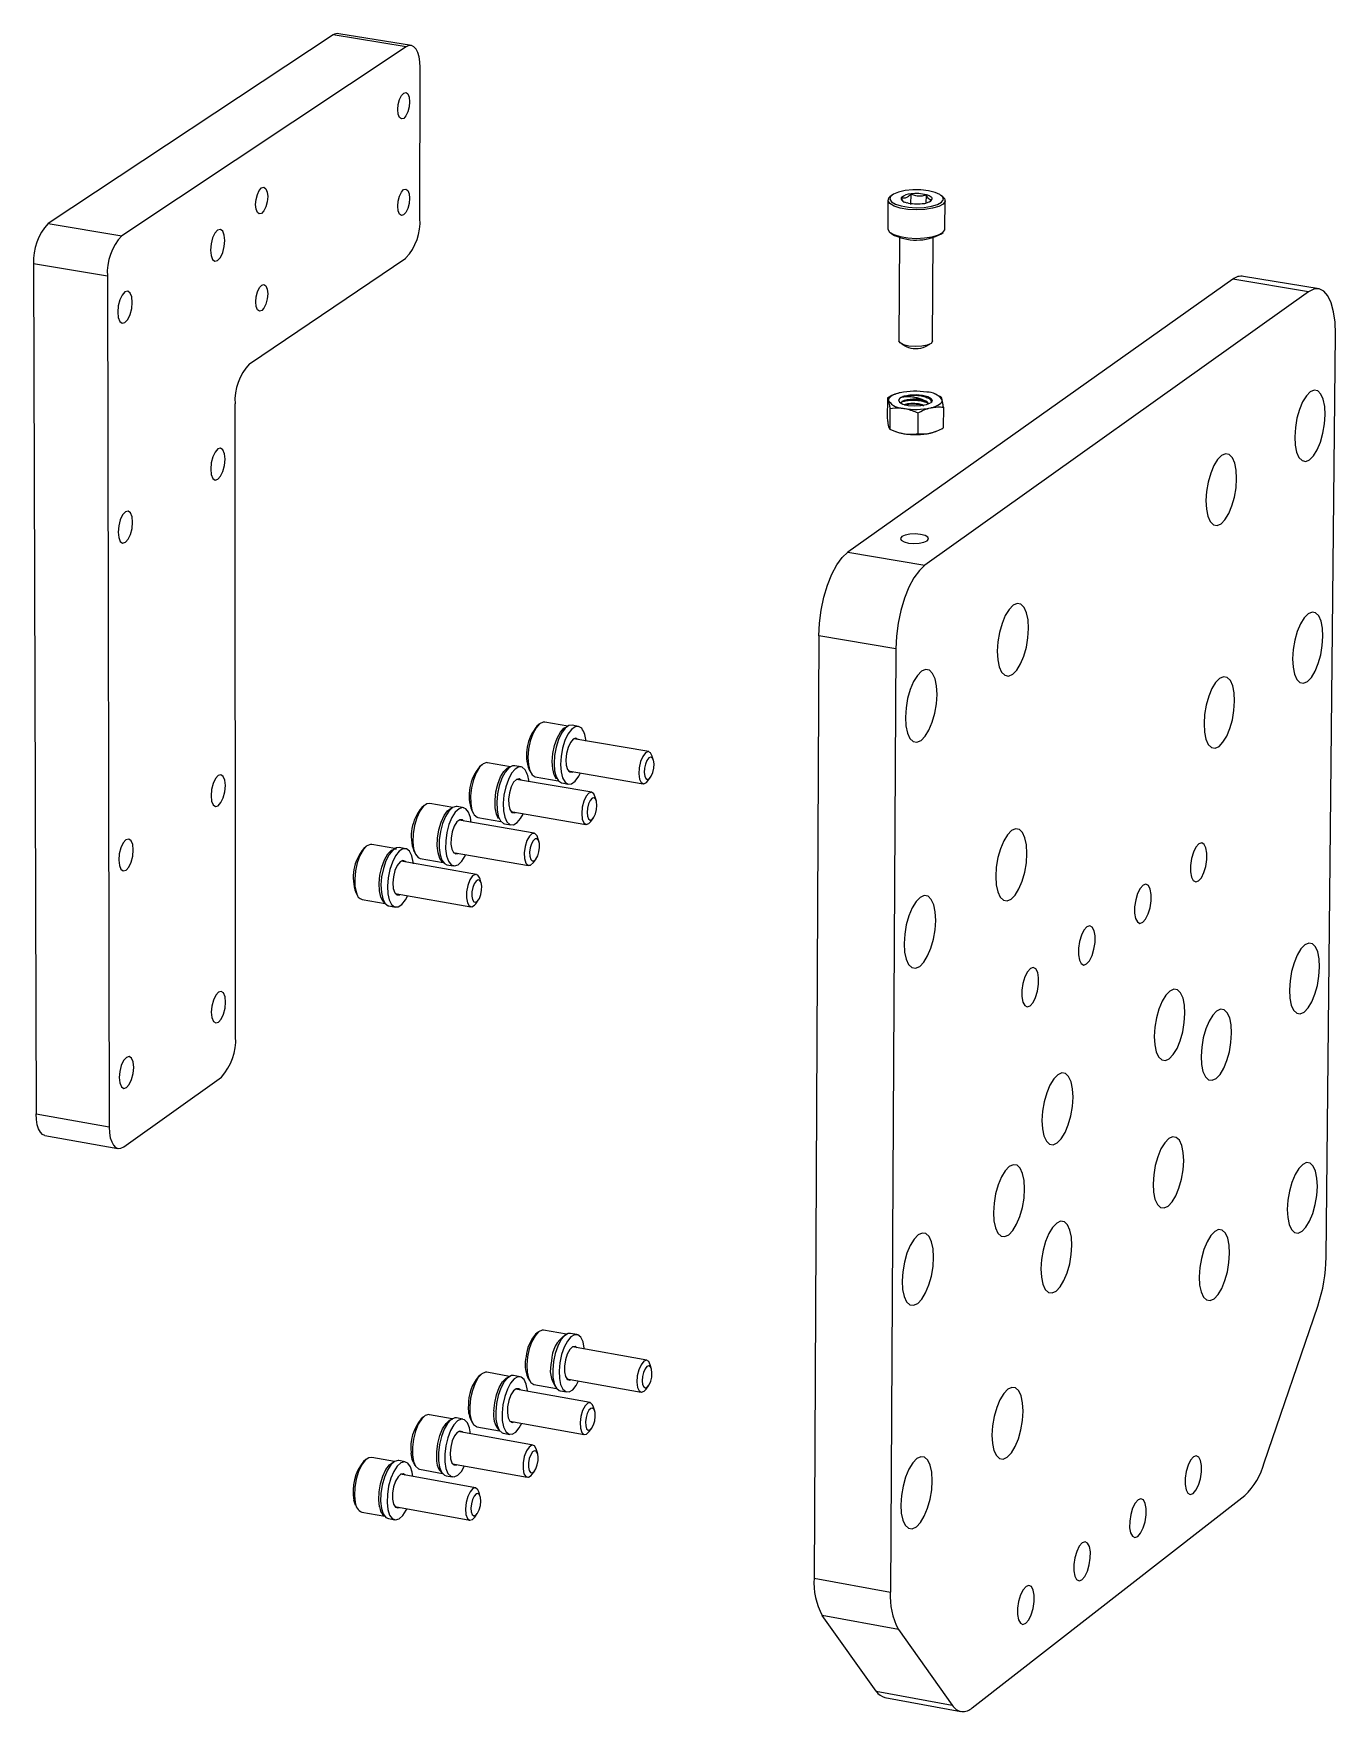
# Model space of a CAD drawing. Header units: millimetres. Extents: x 0 to 279, y 0 to 216.
# Drawn here: x 155.51 to 189.53, y 70.7 to 114.54 of the extents above; entities that cross this region are included whole.
import ezdxf

# ---------------------------------------------------------------- set-up
doc = ezdxf.new("R2010")
doc.units = ezdxf.units.MM

msp = doc.modelspace()

# ---------------------------------------------------------------- linework, layer by layer
at = {"color": 7, "linetype": 'Continuous', "lineweight": 25}
for p, q in [((163.336, 114.507), (155.888, 109.579)), ((165.24, 114.198), (163.336, 114.507)), ((165.385, 114.231), (163.481, 114.54)), ((165.24, 114.198), (157.814, 109.261)), ((165.605, 109.715), (165.609, 113.654)), ((177.836, 110.185), (177.832, 109.441)), ((177.929, 110.316), (177.887, 110.279)), ((178.437, 110.079), (178.438, 110.354)), ((178.838, 110.107), (178.839, 110.33)), ((179.268, 110.28), (179.227, 110.316)), ((179.325, 109.442), (179.33, 110.185)), ((155.888, 109.579), (157.814, 109.261)), ((177.893, 109.346), (177.934, 109.31)), ((178.138, 109.202), (178.122, 106.511)), ((179, 106.512), (179.016, 109.202)), ((179.232, 109.31), (179.274, 109.347)), ((157.435, 108.206), (155.508, 108.526)), ((155.508, 108.526), (155.572, 86.314)), ((161.147, 105.914), (165.236, 108.679)), ((157.435, 108.206), (157.482, 85.974)), ((186.847, 108.122), (176.791, 100.992)), ((188.827, 107.799), (186.847, 108.122)), ((189.108, 107.871), (187.13, 108.194)), ((188.827, 107.799), (178.803, 100.654)), ((189.288, 82.574), (189.531, 106.698)), ((178.198, 106.431), (178.31, 106.366)), ((178.817, 106.366), (178.933, 106.431)), ((160.786, 88.326), (160.772, 104.867)), ((177.82, 105.024), (177.817, 104.482)), ((179.109, 105.101), (179.069, 105.118)), ((179.284, 104.781), (179.28, 104.239)), ((177.884, 104.751), (177.881, 104.209)), ((178.616, 104.63), (178.613, 104.087)), ((177.991, 104.162), (178.031, 104.144)), ((179.081, 104.145), (179.101, 104.153)), ((176.791, 100.992), (178.803, 100.654)), ((176.026, 98.806), (175.904, 74.185)), ((178.039, 98.466), (176.026, 98.806)), ((178.039, 98.466), (177.898, 73.821)), ((168.723, 96.498), (168.66, 96.443)), ((169.467, 96.447), (168.871, 96.549)), ((169.748, 96.442), (169.579, 96.471)), ((171.584, 95.782), (169.626, 96.117)), ((171.709, 95.551), (171.677, 95.656)), ((167.224, 95.439), (167.161, 95.384)), ((167.971, 95.388), (167.373, 95.491)), ((168.252, 95.383), (168.083, 95.412)), ((168.457, 95.304), (168.498, 95.232)), ((168.537, 95.173), (168.617, 95.124)), ((169.477, 95.279), (171.435, 94.943)), ((170.093, 94.72), (168.13, 95.057)), ((168.617, 95.124), (169.214, 95.021)), ((169.31, 94.962), (169.479, 94.933)), ((171.564, 95.021), (171.631, 95.112)), ((165.716, 94.374), (165.653, 94.319)), ((166.465, 94.322), (165.866, 94.426)), ((166.747, 94.317), (166.578, 94.346)), ((170.218, 94.488), (170.187, 94.593)), ((168.592, 93.651), (166.625, 93.99)), ((166.958, 94.241), (166.998, 94.169)), ((167.118, 94.061), (167.716, 93.958)), ((167.813, 93.898), (167.982, 93.869)), ((167.98, 94.216), (169.943, 93.878)), ((170.073, 93.957), (170.139, 94.048)), ((168.718, 93.418), (168.687, 93.524)), ((164.199, 93.302), (164.135, 93.246)), ((164.95, 93.25), (164.35, 93.354)), ((165.233, 93.245), (165.063, 93.274)), ((165.449, 93.172), (165.489, 93.1)), ((165.61, 92.992), (166.21, 92.888)), ((166.474, 93.146), (168.441, 92.806)), ((168.573, 92.886), (168.639, 92.977)), ((167.082, 92.575), (165.11, 92.917)), ((166.307, 92.827), (166.476, 92.798)), ((163.93, 92.097), (163.971, 92.024)), ((164.959, 92.07), (166.931, 91.728)), ((167.208, 92.341), (167.177, 92.448)), ((164.093, 91.916), (164.694, 91.811)), ((164.791, 91.75), (164.961, 91.721)), ((167.063, 91.808), (167.129, 91.9)), ((157.861, 85.456), (160.414, 87.277)), ((155.572, 86.314), (157.482, 85.974)), ((155.802, 85.754), (157.711, 85.414)), ((187.671, 77.202), (189.068, 81.293)), ((168.69, 80.61), (168.627, 80.556)), ((169.43, 80.558), (168.836, 80.664)), ((169.708, 80.551), (169.54, 80.581)), ((171.533, 79.879), (169.587, 80.228)), ((167.2, 79.508), (167.137, 79.454)), ((167.942, 79.456), (167.348, 79.563)), ((168.221, 79.449), (168.053, 79.479)), ((168.424, 79.423), (168.464, 79.35)), ((169.437, 79.395), (171.383, 79.044)), ((171.656, 79.65), (171.625, 79.757)), ((170.05, 78.773), (168.1, 79.125)), ((168.582, 79.247), (169.175, 79.14)), ((169.271, 79.08), (169.439, 79.05)), ((171.512, 79.125), (171.578, 79.214)), ((170.174, 78.544), (170.143, 78.651)), ((165.701, 78.4), (165.638, 78.346)), ((166.446, 78.347), (165.85, 78.455)), ((166.725, 78.34), (166.557, 78.37)), ((166.933, 78.318), (166.973, 78.245)), ((167.092, 78.142), (167.687, 78.034)), ((167.95, 78.289), (169.9, 77.936)), ((170.03, 78.018), (170.096, 78.107)), ((168.559, 77.661), (166.603, 78.015)), ((167.783, 77.974), (167.951, 77.943)), ((164.193, 77.284), (164.13, 77.23)), ((164.94, 77.232), (164.343, 77.34)), ((165.22, 77.224), (165.052, 77.255)), ((165.433, 77.206), (165.473, 77.133)), ((166.453, 77.176), (168.408, 76.821)), ((168.683, 77.432), (168.652, 77.539)), ((167.057, 76.542), (165.098, 76.899)), ((165.593, 77.029), (166.189, 76.921)), ((166.286, 76.86), (166.454, 76.83)), ((168.538, 76.904), (168.604, 76.993)), ((167.182, 76.312), (167.152, 76.419)), ((180.038, 70.8), (187.16, 76.344)), ((163.924, 76.087), (163.964, 76.014)), ((164.085, 75.91), (164.682, 75.801)), ((164.946, 76.057), (166.906, 75.7)), ((167.037, 75.783), (167.103, 75.872)), ((164.779, 75.74), (164.948, 75.709)), ((175.904, 74.185), (177.898, 73.821)), ((178.111, 72.846), (176.118, 73.211)), ((177.531, 71.228), (176.118, 73.211)), ((178.111, 72.846), (179.517, 70.864)), ((177.531, 71.228), (179.517, 70.864)), ((177.758, 71.069), (179.743, 70.704))]:
    msp.add_line(p, q, dxfattribs=at)
at = {"color": 7, "linetype": 'Continuous', "lineweight": 25, "flags": 128}
for points in [[(165.609, 113.654), (165.602, 113.803), (165.581, 113.938), (165.547, 114.051), (165.501, 114.14), (165.445, 114.201), (165.382, 114.232), (165.312, 114.231), (165.24, 114.198)], [(165.18, 112.327), (165.12, 112.312), (165.07, 112.351), (165.037, 112.436), (165.025, 112.555), (165.037, 112.689), (165.071, 112.82), (165.121, 112.925), (165.18, 112.99), (165.24, 113.004), (165.29, 112.966), (165.323, 112.881), (165.335, 112.762), (165.323, 112.627), (165.289, 112.497), (165.239, 112.392), (165.18, 112.327)], [(161.467, 109.844), (161.406, 109.829), (161.355, 109.867), (161.321, 109.953), (161.309, 110.073), (161.321, 110.208), (161.355, 110.339), (161.406, 110.446), (161.466, 110.512), (161.527, 110.526), (161.578, 110.488), (161.612, 110.403), (161.624, 110.283), (161.612, 110.147), (161.578, 110.016), (161.527, 109.91), (161.467, 109.844)], [(165.178, 109.804), (165.118, 109.789), (165.068, 109.827), (165.035, 109.912), (165.023, 110.031), (165.035, 110.165), (165.069, 110.295), (165.119, 110.401), (165.178, 110.466), (165.238, 110.481), (165.288, 110.443), (165.321, 110.358), (165.333, 110.239), (165.321, 110.105), (165.287, 109.975), (165.237, 109.869), (165.178, 109.804)], [(177.884, 110.101), (177.837, 110.173), (177.856, 110.247), (177.887, 110.279)], [(177.927, 110.148), (178.029, 110.087), (178.181, 110.038), (178.369, 110.007), (178.576, 109.994), (178.783, 110.003), (178.973, 110.032), (179.128, 110.077), (179.234, 110.137), (179.283, 110.204), (179.269, 110.273), (179.194, 110.338), (179.065, 110.394), (178.894, 110.434), (178.694, 110.456), (178.485, 110.458), (178.285, 110.44), (178.111, 110.402), (177.978, 110.349), (177.9, 110.285), (177.882, 110.216), (177.927, 110.148)], [(179.268, 110.28), (179.313, 110.234), (179.327, 110.16), (179.276, 110.089), (179.162, 110.026), (178.998, 109.977), (178.796, 109.946), (178.575, 109.937), (178.355, 109.95), (178.155, 109.984), (177.994, 110.036), (177.884, 110.101), (177.884, 110.101)], [(178.182, 110.251), (178.177, 110.233), (178.179, 110.216), (178.188, 110.198), (178.203, 110.182), (178.226, 110.165), (178.254, 110.15), (178.288, 110.137), (178.327, 110.124)], [(178.984, 110.204), (178.989, 110.221), (178.987, 110.239), (178.978, 110.256), (178.962, 110.273), (178.94, 110.289), (178.912, 110.304), (178.878, 110.318), (178.839, 110.33)], [(160.316, 109.41), (160.244, 109.331), (160.183, 109.204), (160.143, 109.048), (160.128, 108.886), (160.143, 108.743), (160.184, 108.641), (160.245, 108.596), (160.317, 108.614), (160.389, 108.692), (160.45, 108.819), (160.491, 108.976), (160.505, 109.137), (160.491, 109.28), (160.45, 109.382), (160.389, 109.427), (160.316, 109.41)], [(177.832, 109.441), (177.833, 109.429), (177.88, 109.357)], [(177.88, 109.357), (177.989, 109.292), (178.151, 109.24), (178.351, 109.206), (178.571, 109.193), (178.791, 109.202), (178.993, 109.233), (179.158, 109.281), (179.271, 109.345), (179.323, 109.416), (179.325, 109.442)], [(161.468, 107.305), (161.408, 107.289), (161.357, 107.327), (161.323, 107.412), (161.311, 107.532), (161.323, 107.667), (161.357, 107.798), (161.408, 107.905), (161.468, 107.971), (161.528, 107.986), (161.579, 107.948), (161.613, 107.863), (161.625, 107.743), (161.613, 107.608), (161.579, 107.477), (161.528, 107.37), (161.468, 107.305)], [(189.531, 106.698), (189.52, 107.003), (189.482, 107.276), (189.419, 107.508), (189.332, 107.689), (189.225, 107.812), (189.101, 107.873), (188.967, 107.868), (188.827, 107.799)], [(157.894, 107.791), (157.821, 107.712), (157.759, 107.584), (157.718, 107.427), (157.704, 107.264), (157.719, 107.121), (157.76, 107.019), (157.822, 106.973), (157.895, 106.992), (157.968, 107.071), (158.029, 107.199), (158.07, 107.356), (158.084, 107.519), (158.07, 107.662), (158.028, 107.764), (157.966, 107.809), (157.894, 107.791)], [(179, 106.512), (179, 106.505), (178.962, 106.449), (178.862, 106.403), (178.717, 106.373), (178.548, 106.364), (178.381, 106.378), (178.242, 106.412), (178.151, 106.461), (178.122, 106.511)], [(188.873, 105.184), (188.77, 105.08), (188.673, 104.922), (188.59, 104.722), (188.525, 104.493), (188.483, 104.25), (188.468, 104.01), (188.479, 103.79), (188.516, 103.605), (188.578, 103.466), (188.658, 103.385), (188.753, 103.365), (188.855, 103.409), (188.958, 103.513), (189.054, 103.671), (189.138, 103.871), (189.202, 104.1), (189.244, 104.342), (189.26, 104.581), (189.249, 104.801), (189.211, 104.987), (189.15, 105.125), (189.07, 105.207), (188.975, 105.227), (188.873, 105.184)], [(178.154, 105.158), (178.082, 105.14), (178.018, 105.118), (177.963, 105.093), (177.918, 105.067), (177.884, 105.038), (177.862, 105.008), (177.851, 104.978), (177.852, 104.947)], [(178.156, 105.027), (178.114, 104.972), (178.139, 104.914), (178.226, 104.864), (178.364, 104.829), (178.53, 104.814), (178.699, 104.822), (178.846, 104.85), (178.948, 104.896)], [(178.156, 105.027), (178.258, 105.073), (178.405, 105.102), (178.574, 105.109), (178.74, 105.094), (178.877, 105.059), (178.965, 105.009), (178.99, 104.952), (178.948, 104.896)], [(178.95, 104.765), (179.022, 104.783), (179.086, 104.805), (179.141, 104.83), (179.186, 104.857), (179.22, 104.885), (179.242, 104.915), (179.253, 104.946), (179.251, 104.977)], [(179.081, 104.145), (179.018, 104.123), (178.946, 104.104)], [(160.322, 103.689), (160.25, 103.61), (160.19, 103.483), (160.149, 103.326), (160.135, 103.165), (160.149, 103.023), (160.19, 102.922), (160.251, 102.878), (160.323, 102.897), (160.395, 102.976), (160.456, 103.103), (160.496, 103.259), (160.511, 103.421), (160.496, 103.563), (160.455, 103.663), (160.394, 103.708), (160.322, 103.689)], [(186.556, 103.519), (186.452, 103.414), (186.354, 103.255), (186.27, 103.054), (186.205, 102.823), (186.163, 102.579), (186.147, 102.339), (186.159, 102.118), (186.197, 101.931), (186.259, 101.793), (186.341, 101.711), (186.437, 101.692), (186.54, 101.736), (186.644, 101.841), (186.741, 102), (186.825, 102.201), (186.89, 102.431), (186.932, 102.675), (186.948, 102.915), (186.936, 103.136), (186.898, 103.322), (186.836, 103.461), (186.755, 103.543), (186.659, 103.563), (186.556, 103.519)], [(157.905, 102.046), (157.832, 101.966), (157.771, 101.838), (157.73, 101.681), (157.716, 101.519), (157.73, 101.376), (157.772, 101.275), (157.834, 101.231), (157.906, 101.25), (157.979, 101.33), (158.04, 101.458), (158.081, 101.615), (158.095, 101.777), (158.08, 101.92), (158.039, 102.021), (157.977, 102.065), (157.905, 102.046)], [(178.198, 101.4), (178.163, 101.353), (178.184, 101.305), (178.257, 101.262), (178.373, 101.232), (178.512, 101.22), (178.654, 101.226), (178.777, 101.25), (178.863, 101.289), (178.898, 101.336), (178.877, 101.385), (178.804, 101.427), (178.688, 101.457), (178.549, 101.47), (178.407, 101.464), (178.284, 101.439), (178.198, 101.4)], [(176.026, 98.806), (176.042, 99.138), (176.087, 99.478), (176.158, 99.813), (176.254, 100.13), (176.369, 100.416), (176.501, 100.661), (176.643, 100.855), (176.791, 100.992)], [(178.803, 100.654), (178.656, 100.517), (178.514, 100.322), (178.382, 100.077), (178.267, 99.79), (178.171, 99.473), (178.1, 99.138), (178.055, 98.798), (178.039, 98.466)], [(181.107, 99.604), (181.001, 99.497), (180.901, 99.336), (180.816, 99.131), (180.749, 98.898), (180.707, 98.651), (180.691, 98.407), (180.704, 98.184), (180.743, 97.997), (180.807, 97.857), (180.891, 97.775), (180.989, 97.757), (181.095, 97.803), (181.201, 97.91), (181.3, 98.071), (181.386, 98.275), (181.452, 98.508), (181.495, 98.755), (181.51, 98.998), (181.498, 99.221), (181.459, 99.408), (181.395, 99.548), (181.311, 99.63), (181.213, 99.649), (181.107, 99.604)], [(188.816, 99.384), (188.713, 99.279), (188.617, 99.121), (188.534, 98.92), (188.469, 98.691), (188.427, 98.449), (188.412, 98.21), (188.423, 97.991), (188.46, 97.807), (188.521, 97.67), (188.602, 97.59), (188.697, 97.572), (188.799, 97.617), (188.901, 97.722), (188.997, 97.88), (189.08, 98.081), (189.145, 98.31), (189.186, 98.551), (189.202, 98.79), (189.191, 99.008), (189.154, 99.193), (189.093, 99.33), (189.012, 99.41), (188.918, 99.429), (188.816, 99.384)], [(178.711, 97.882), (178.604, 97.774), (178.503, 97.612), (178.417, 97.406), (178.35, 97.171), (178.307, 96.923), (178.292, 96.679), (178.304, 96.454), (178.345, 96.266), (178.409, 96.126), (178.494, 96.044), (178.593, 96.026), (178.7, 96.073), (178.808, 96.181), (178.908, 96.343), (178.994, 96.549), (179.061, 96.783), (179.104, 97.031), (179.119, 97.275), (179.107, 97.499), (179.067, 97.687), (179.002, 97.827), (178.917, 97.909), (178.818, 97.928), (178.711, 97.882)], [(186.504, 97.694), (186.4, 97.588), (186.303, 97.429), (186.219, 97.227), (186.154, 96.996), (186.112, 96.753), (186.096, 96.513), (186.108, 96.293), (186.146, 96.108), (186.208, 95.971), (186.289, 95.891), (186.385, 95.873), (186.488, 95.919), (186.591, 96.025), (186.688, 96.184), (186.772, 96.386), (186.837, 96.616), (186.879, 96.859), (186.895, 97.098), (186.883, 97.318), (186.845, 97.503), (186.784, 97.64), (186.702, 97.721), (186.607, 97.739), (186.504, 97.694)], [(168.871, 96.549), (168.825, 96.55), (168.731, 96.505), (168.638, 96.4), (168.555, 96.245), (168.488, 96.054), (168.444, 95.844), (168.426, 95.632), (168.437, 95.439), (168.475, 95.282), (168.537, 95.173)], [(169.579, 96.471), (169.491, 96.461), (169.395, 96.391), (169.304, 96.266), (169.223, 96.097), (169.161, 95.897), (169.122, 95.683), (169.109, 95.471), (169.123, 95.278), (169.163, 95.122), (169.226, 95.014), (169.307, 94.962), (169.31, 94.962)], [(169.173, 95.064), (169.111, 95.172), (169.073, 95.33), (169.063, 95.523), (169.08, 95.735), (169.124, 95.945), (169.191, 96.137), (169.274, 96.291), (169.367, 96.396), (169.461, 96.442)], [(169.832, 96.39), (169.751, 96.441), (169.659, 96.432), (169.564, 96.362), (169.472, 96.238), (169.392, 96.068), (169.33, 95.868), (169.291, 95.654), (169.277, 95.442), (169.292, 95.25), (169.332, 95.093), (169.395, 94.985), (169.475, 94.933), (169.567, 94.943), (169.663, 95.013), (169.754, 95.138), (169.794, 95.214)], [(169.748, 96.094), (169.742, 96.101), (169.679, 96.134), (169.607, 96.106), (169.536, 96.021), (169.476, 95.892), (169.434, 95.735), (169.416, 95.571), (169.425, 95.424), (169.459, 95.311), (169.514, 95.25), (169.583, 95.248), (169.599, 95.255)], [(171.631, 95.753), (171.567, 95.784), (171.495, 95.75), (171.426, 95.658), (171.368, 95.52), (171.333, 95.358), (171.324, 95.197), (171.343, 95.062), (171.388, 94.971), (171.451, 94.941), (171.523, 94.975), (171.564, 95.021)], [(171.676, 95.618), (171.633, 95.639), (171.583, 95.616), (171.535, 95.552), (171.495, 95.457), (171.471, 95.345), (171.465, 95.234), (171.478, 95.14), (171.509, 95.078), (171.553, 95.057), (171.602, 95.08), (171.65, 95.144), (171.69, 95.239), (171.715, 95.351), (171.721, 95.462), (171.707, 95.556), (171.676, 95.618)], [(171.677, 95.656), (171.675, 95.663), (171.631, 95.753)], [(160.331, 95.155), (160.259, 95.075), (160.199, 94.947), (160.158, 94.791), (160.144, 94.63), (160.159, 94.49), (160.199, 94.39), (160.26, 94.347), (160.332, 94.368), (160.404, 94.448), (160.464, 94.575), (160.505, 94.731), (160.519, 94.892), (160.504, 95.033), (160.464, 95.132), (160.403, 95.175), (160.331, 95.155)], [(167.373, 95.491), (167.35, 95.493), (167.257, 95.464), (167.162, 95.373), (167.075, 95.229), (167.003, 95.045), (166.952, 94.836), (166.928, 94.623), (166.932, 94.423), (166.964, 94.254), (167.021, 94.132)], [(167.658, 94.022), (167.601, 94.144), (167.569, 94.313), (167.566, 94.513), (167.59, 94.727), (167.64, 94.935), (167.712, 95.119), (167.799, 95.263), (167.894, 95.354), (167.937, 95.375)], [(168.083, 95.412), (168.019, 95.41), (167.923, 95.356), (167.829, 95.244), (167.745, 95.085), (167.677, 94.891), (167.631, 94.678), (167.611, 94.463), (167.618, 94.263), (167.652, 94.095), (167.71, 93.973), (167.787, 93.906), (167.813, 93.898)], [(168.355, 95.307), (168.278, 95.375), (168.188, 95.381), (168.092, 95.326), (167.998, 95.215), (167.914, 95.056), (167.846, 94.862), (167.8, 94.648), (167.78, 94.433), (167.787, 94.234), (167.821, 94.066), (167.879, 93.944), (167.956, 93.877), (168.046, 93.871), (168.142, 93.926), (168.236, 94.037), (168.3, 94.151)], [(168.253, 95.034), (168.197, 95.072), (168.126, 95.056), (168.053, 94.982), (167.99, 94.86), (167.943, 94.706), (167.92, 94.542), (167.924, 94.389), (167.953, 94.268), (168.005, 94.195), (168.072, 94.18), (168.103, 94.193)], [(170.187, 94.593), (170.15, 94.678), (170.089, 94.72), (170.018, 94.699), (169.946, 94.616), (169.885, 94.485), (169.845, 94.326), (169.831, 94.163), (169.845, 94.02), (169.886, 93.919), (169.946, 93.877), (170.018, 93.899), (170.073, 93.957)], [(165.866, 94.426), (165.785, 94.417), (165.689, 94.348), (165.598, 94.223), (165.519, 94.051), (165.459, 93.849), (165.424, 93.635), (165.418, 93.427), (165.439, 93.244), (165.488, 93.103)], [(166.126, 92.992), (166.078, 93.134), (166.057, 93.316), (166.063, 93.524), (166.098, 93.739), (166.158, 93.941), (166.237, 94.112), (166.328, 94.238), (166.424, 94.307), (166.452, 94.315)], [(166.578, 94.346), (166.55, 94.349), (166.455, 94.318), (166.359, 94.228), (166.269, 94.086), (166.194, 93.903), (166.139, 93.695), (166.108, 93.478), (166.104, 93.269), (166.128, 93.087), (166.177, 92.945), (166.248, 92.855), (166.307, 92.827)], [(166.877, 94.199), (166.806, 94.289), (166.72, 94.32), (166.625, 94.289), (166.528, 94.199), (166.439, 94.057), (166.363, 93.874), (166.308, 93.666), (166.277, 93.448), (166.274, 93.24), (166.297, 93.058), (166.346, 92.916), (166.417, 92.826), (166.504, 92.795), (166.599, 92.827), (166.695, 92.917), (166.784, 93.059), (166.795, 93.082)], [(170.192, 94.546), (170.15, 94.576), (170.101, 94.561), (170.052, 94.504), (170.01, 94.413), (169.982, 94.303), (169.972, 94.19), (169.982, 94.092), (170.01, 94.022), (170.052, 93.993), (170.101, 94.008), (170.151, 94.065), (170.192, 94.155), (170.22, 94.265), (170.23, 94.378), (170.22, 94.477), (170.192, 94.546)], [(166.748, 93.967), (166.712, 93.998), (166.643, 94), (166.569, 93.943), (166.501, 93.834), (166.448, 93.687), (166.418, 93.523), (166.413, 93.364), (166.435, 93.231), (166.481, 93.142), (166.545, 93.109), (166.597, 93.123)], [(166.946, 93.926), (166.926, 94.057), (166.877, 94.199)], [(167.021, 94.132), (167.097, 94.068), (167.118, 94.061)], [(157.921, 93.475), (157.849, 93.394), (157.788, 93.266), (157.747, 93.109), (157.733, 92.948), (157.748, 92.806), (157.789, 92.707), (157.85, 92.664), (157.923, 92.684), (157.995, 92.765), (158.056, 92.893), (158.097, 93.05), (158.111, 93.212), (158.097, 93.353), (158.055, 93.452), (157.994, 93.495), (157.921, 93.475)], [(168.687, 93.524), (168.664, 93.585), (168.608, 93.646), (168.538, 93.642), (168.464, 93.576), (168.399, 93.457), (168.352, 93.303), (168.329, 93.138), (168.336, 92.986), (168.37, 92.871), (168.426, 92.811), (168.496, 92.814), (168.569, 92.88), (168.573, 92.886)], [(168.702, 93.46), (168.663, 93.502), (168.615, 93.5), (168.564, 93.454), (168.519, 93.372), (168.486, 93.265), (168.471, 93.151), (168.475, 93.047), (168.499, 92.967), (168.537, 92.926), (168.586, 92.928), (168.636, 92.974), (168.681, 93.056), (168.714, 93.162), (168.729, 93.276), (168.725, 93.381), (168.702, 93.46)], [(181.067, 93.719), (180.961, 93.611), (180.861, 93.449), (180.776, 93.244), (180.709, 93.011), (180.667, 92.765), (180.652, 92.522), (180.664, 92.3), (180.703, 92.114), (180.767, 91.976), (180.851, 91.896), (180.949, 91.879), (181.054, 91.926), (181.16, 92.034), (181.259, 92.196), (181.345, 92.4), (181.411, 92.633), (181.453, 92.879), (181.469, 93.121), (181.457, 93.343), (181.417, 93.529), (181.354, 93.667), (181.27, 93.748), (181.172, 93.765), (181.067, 93.719)], [(185.96, 93.368), (185.885, 93.284), (185.819, 93.151), (185.769, 92.987), (185.742, 92.81), (185.741, 92.642), (185.765, 92.503), (185.813, 92.411), (185.878, 92.376), (185.952, 92.402), (186.027, 92.486), (186.093, 92.619), (186.143, 92.783), (186.17, 92.96), (186.171, 93.128), (186.147, 93.266), (186.099, 93.359), (186.035, 93.394), (185.96, 93.368)], [(164.35, 93.354), (164.314, 93.356), (164.218, 93.317), (164.123, 93.218), (164.037, 93.066), (163.966, 92.876), (163.919, 92.665), (163.898, 92.451), (163.906, 92.253), (163.943, 92.089)], [(164.583, 91.978), (164.547, 92.142), (164.539, 92.339), (164.559, 92.553), (164.607, 92.765), (164.677, 92.955), (164.764, 93.107), (164.859, 93.206), (164.954, 93.245), (164.99, 93.243)], [(165.063, 93.274), (164.989, 93.269), (164.892, 93.208), (164.797, 93.091), (164.713, 92.926), (164.647, 92.728), (164.603, 92.513), (164.585, 92.297), (164.595, 92.099), (164.632, 91.934), (164.693, 91.817), (164.773, 91.755), (164.791, 91.75)], [(165.391, 93.06), (165.331, 93.178), (165.251, 93.24), (165.159, 93.24), (165.061, 93.179), (164.967, 93.061), (164.883, 92.897), (164.816, 92.699), (164.772, 92.483), (164.755, 92.268), (164.765, 92.069), (164.802, 91.905), (164.863, 91.787), (164.943, 91.726), (165.035, 91.726), (165.132, 91.787), (165.226, 91.905), (165.282, 92.006)], [(165.433, 92.852), (165.428, 92.896), (165.391, 93.06)], [(165.488, 93.103), (165.558, 93.015), (165.61, 92.992)], [(166.203, 92.9), (166.197, 92.905), (166.126, 92.992)], [(165.234, 92.893), (165.222, 92.907), (165.156, 92.933), (165.083, 92.899), (165.011, 92.808), (164.951, 92.674), (164.911, 92.513), (164.895, 92.349), (164.907, 92.203), (164.945, 92.094), (165.003, 92.038), (165.074, 92.042), (165.082, 92.047)], [(167.177, 92.448), (167.169, 92.473), (167.12, 92.555), (167.054, 92.575), (166.98, 92.532), (166.91, 92.43), (166.855, 92.286), (166.823, 92.121), (166.818, 91.961), (166.843, 91.83), (166.892, 91.748), (166.958, 91.727), (167.032, 91.771), (167.063, 91.808)], [(167.203, 92.359), (167.169, 92.415), (167.123, 92.43), (167.072, 92.399), (167.024, 92.329), (166.986, 92.23), (166.963, 92.116), (166.96, 92.005), (166.977, 91.915), (167.011, 91.858), (167.057, 91.844), (167.108, 91.874), (167.156, 91.944), (167.194, 92.044), (167.216, 92.158), (167.219, 92.268), (167.203, 92.359)], [(184.502, 92.29), (184.427, 92.205), (184.36, 92.072), (184.31, 91.907), (184.283, 91.729), (184.281, 91.561), (184.306, 91.422), (184.354, 91.33), (184.419, 91.294), (184.494, 91.321), (184.569, 91.406), (184.636, 91.539), (184.686, 91.704), (184.713, 91.881), (184.715, 92.049), (184.69, 92.188), (184.642, 92.281), (184.577, 92.316), (184.502, 92.29)], [(164.687, 91.823), (164.644, 91.863), (164.583, 91.978)], [(178.676, 91.971), (178.569, 91.862), (178.469, 91.699), (178.382, 91.493), (178.315, 91.258), (178.273, 91.011), (178.257, 90.767), (178.27, 90.544), (178.31, 90.357), (178.375, 90.219), (178.459, 90.139), (178.558, 90.122), (178.665, 90.17), (178.772, 90.279), (178.872, 90.442), (178.958, 90.648), (179.025, 90.882), (179.068, 91.129), (179.083, 91.372), (179.07, 91.595), (179.031, 91.782), (178.966, 91.92), (178.882, 92.001), (178.783, 92.018), (178.676, 91.971)], [(183.035, 91.205), (182.959, 91.119), (182.892, 90.986), (182.842, 90.82), (182.814, 90.642), (182.813, 90.473), (182.838, 90.334), (182.886, 90.241), (182.952, 90.206), (183.028, 90.233), (183.103, 90.318), (183.17, 90.452), (183.22, 90.617), (183.248, 90.795), (183.249, 90.964), (183.224, 91.103), (183.176, 91.196), (183.11, 91.231), (183.035, 91.205)], [(188.731, 90.732), (188.629, 90.626), (188.533, 90.467), (188.45, 90.266), (188.385, 90.037), (188.344, 89.795), (188.328, 89.558), (188.339, 89.341), (188.377, 89.158), (188.438, 89.024), (188.518, 88.946), (188.612, 88.93), (188.714, 88.977), (188.816, 89.083), (188.912, 89.243), (188.995, 89.443), (189.059, 89.672), (189.1, 89.913), (189.116, 90.15), (189.105, 90.367), (189.068, 90.549), (189.007, 90.684), (188.927, 90.762), (188.833, 90.779), (188.731, 90.732)], [(181.558, 90.113), (181.482, 90.027), (181.415, 89.893), (181.364, 89.726), (181.337, 89.548), (181.335, 89.379), (181.361, 89.239), (181.409, 89.146), (181.476, 89.111), (181.551, 89.138), (181.628, 89.224), (181.695, 89.358), (181.745, 89.524), (181.773, 89.703), (181.774, 89.872), (181.749, 90.011), (181.7, 90.104), (181.634, 90.139), (181.558, 90.113)], [(160.337, 89.496), (160.265, 89.416), (160.205, 89.288), (160.164, 89.132), (160.15, 88.971), (160.165, 88.831), (160.205, 88.733), (160.266, 88.691), (160.338, 88.712), (160.409, 88.793), (160.47, 88.921), (160.51, 89.077), (160.524, 89.237), (160.51, 89.377), (160.469, 89.475), (160.408, 89.517), (160.337, 89.496)], [(185.204, 89.526), (185.1, 89.419), (185.003, 89.258), (184.919, 89.056), (184.854, 88.825), (184.812, 88.581), (184.796, 88.342), (184.808, 88.123), (184.846, 87.939), (184.908, 87.804), (184.99, 87.726), (185.086, 87.71), (185.189, 87.757), (185.293, 87.865), (185.39, 88.026), (185.474, 88.228), (185.54, 88.459), (185.581, 88.702), (185.597, 88.941), (185.585, 89.16), (185.547, 89.343), (185.485, 89.479), (185.404, 89.557), (185.308, 89.574), (185.204, 89.526)], [(186.426, 89.004), (186.323, 88.897), (186.226, 88.736), (186.142, 88.534), (186.077, 88.304), (186.035, 88.061), (186.02, 87.823), (186.031, 87.605), (186.069, 87.422), (186.131, 87.287), (186.212, 87.209), (186.308, 87.193), (186.41, 87.241), (186.514, 87.349), (186.61, 87.509), (186.694, 87.711), (186.759, 87.941), (186.8, 88.183), (186.816, 88.421), (186.804, 88.639), (186.767, 88.822), (186.705, 88.957), (186.624, 89.035), (186.529, 89.051), (186.426, 89.004)], [(157.932, 87.792), (157.86, 87.711), (157.799, 87.582), (157.758, 87.425), (157.744, 87.264), (157.759, 87.124), (157.8, 87.025), (157.862, 86.983), (157.934, 87.005), (158.006, 87.086), (158.067, 87.215), (158.108, 87.371), (158.122, 87.532), (158.107, 87.673), (158.066, 87.771), (158.005, 87.813), (157.932, 87.792)], [(182.273, 87.338), (182.168, 87.229), (182.07, 87.067), (181.985, 86.863), (181.919, 86.63), (181.877, 86.385), (181.861, 86.145), (181.873, 85.925), (181.912, 85.74), (181.975, 85.605), (182.058, 85.526), (182.156, 85.511), (182.26, 85.559), (182.365, 85.668), (182.464, 85.83), (182.549, 86.034), (182.614, 86.267), (182.656, 86.511), (182.672, 86.752), (182.66, 86.971), (182.621, 87.155), (182.558, 87.292), (182.475, 87.37), (182.378, 87.386), (182.273, 87.338)], [(155.802, 85.754), (155.742, 85.779), (155.684, 85.836), (155.637, 85.922), (155.601, 86.033), (155.579, 86.165), (155.572, 86.314)], [(157.482, 85.974), (157.49, 85.825), (157.511, 85.693), (157.547, 85.582), (157.594, 85.496), (157.651, 85.439), (157.717, 85.413), (157.788, 85.419), (157.861, 85.456)], [(185.172, 85.67), (185.068, 85.561), (184.971, 85.4), (184.887, 85.198), (184.821, 84.967), (184.78, 84.723), (184.764, 84.485), (184.776, 84.267), (184.814, 84.084), (184.876, 83.95), (184.958, 83.872), (185.054, 83.857), (185.157, 83.906), (185.26, 84.014), (185.358, 84.175), (185.441, 84.378), (185.506, 84.609), (185.548, 84.851), (185.564, 85.09), (185.552, 85.308), (185.514, 85.49), (185.452, 85.625), (185.371, 85.702), (185.275, 85.718), (185.172, 85.67)], [(181.006, 84.941), (180.901, 84.831), (180.802, 84.668), (180.716, 84.463), (180.65, 84.23), (180.608, 83.984), (180.593, 83.743), (180.605, 83.523), (180.644, 83.339), (180.708, 83.203), (180.791, 83.125), (180.889, 83.111), (180.994, 83.16), (181.1, 83.269), (181.199, 83.432), (181.284, 83.637), (181.35, 83.87), (181.392, 84.115), (181.407, 84.356), (181.395, 84.576), (181.356, 84.76), (181.293, 84.896), (181.209, 84.974), (181.112, 84.989), (181.006, 84.941)], [(188.675, 84.996), (188.573, 84.888), (188.477, 84.729), (188.394, 84.527), (188.33, 84.299), (188.288, 84.058), (188.273, 83.821), (188.284, 83.605), (188.321, 83.424), (188.382, 83.291), (188.462, 83.214), (188.556, 83.2), (188.658, 83.248), (188.76, 83.356), (188.855, 83.515), (188.938, 83.716), (189.002, 83.945), (189.043, 84.186), (189.059, 84.422), (189.048, 84.638), (189.011, 84.818), (188.95, 84.952), (188.87, 85.029), (188.776, 85.044), (188.675, 84.996)], [(182.245, 83.46), (182.14, 83.351), (182.041, 83.188), (181.956, 82.984), (181.891, 82.751), (181.849, 82.507), (181.833, 82.266), (181.845, 82.047), (181.884, 81.864), (181.947, 81.729), (182.03, 81.652), (182.127, 81.637), (182.232, 81.687), (182.337, 81.796), (182.435, 81.959), (182.52, 82.163), (182.585, 82.395), (182.627, 82.64), (182.643, 82.879), (182.631, 83.098), (182.592, 83.281), (182.529, 83.416), (182.446, 83.494), (182.349, 83.509), (182.245, 83.46)], [(178.623, 83.154), (178.517, 83.043), (178.417, 82.879), (178.33, 82.673), (178.264, 82.439), (178.221, 82.192), (178.206, 81.95), (178.219, 81.728), (178.259, 81.544), (178.323, 81.408), (178.407, 81.33), (178.506, 81.315), (178.613, 81.365), (178.719, 81.476), (178.819, 81.64), (178.905, 81.846), (178.971, 82.08), (179.014, 82.326), (179.029, 82.568), (179.017, 82.789), (178.977, 82.974), (178.913, 83.11), (178.828, 83.188), (178.73, 83.203), (178.623, 83.154)], [(186.375, 83.243), (186.271, 83.134), (186.175, 82.974), (186.091, 82.771), (186.026, 82.541), (185.985, 82.299), (185.969, 82.061), (185.981, 81.844), (186.019, 81.663), (186.08, 81.529), (186.161, 81.453), (186.256, 81.439), (186.359, 81.487), (186.462, 81.596), (186.558, 81.757), (186.642, 81.959), (186.706, 82.189), (186.748, 82.431), (186.764, 82.668), (186.752, 82.885), (186.714, 83.066), (186.653, 83.2), (186.572, 83.277), (186.477, 83.291), (186.375, 83.243)], [(168.836, 80.664), (168.798, 80.665), (168.705, 80.622), (168.612, 80.52), (168.528, 80.367), (168.46, 80.178), (168.414, 79.969)], [(169.54, 80.581), (169.478, 80.577), (169.383, 80.521), (169.29, 80.409), (169.206, 80.25), (169.139, 80.056), (169.093, 79.845), (169.073, 79.632), (169.079, 79.436), (169.112, 79.271), (169.169, 79.152), (169.245, 79.088), (169.271, 79.08)], [(169.902, 80.171), (169.899, 80.195), (169.866, 80.359), (169.81, 80.479), (169.734, 80.543), (169.645, 80.547), (169.55, 80.491), (169.458, 80.379), (169.374, 80.219), (169.307, 80.026), (169.261, 79.815), (169.24, 79.602), (169.247, 79.405), (169.28, 79.241), (169.337, 79.122), (169.413, 79.058), (169.502, 79.054), (169.596, 79.11), (169.689, 79.223), (169.752, 79.337)], [(169.708, 80.206), (169.659, 80.241), (169.59, 80.229), (169.518, 80.159), (169.453, 80.041), (169.405, 79.89), (169.38, 79.727), (169.381, 79.574), (169.407, 79.452), (169.457, 79.376), (169.522, 79.358), (169.558, 79.373)], [(168.414, 79.969), (168.394, 79.759), (168.403, 79.567), (168.438, 79.409), (168.498, 79.3), (168.577, 79.249), (168.582, 79.247)], [(171.625, 79.757), (171.584, 79.845), (171.523, 79.88), (171.452, 79.851), (171.382, 79.763), (171.323, 79.629), (171.285, 79.469), (171.273, 79.308), (171.29, 79.171), (171.332, 79.078), (171.393, 79.043), (171.464, 79.072), (171.512, 79.125)], [(167.348, 79.563), (167.316, 79.565), (167.223, 79.527), (167.129, 79.429), (167.044, 79.279), (166.974, 79.092), (166.925, 78.884), (166.904, 78.672)], [(167.537, 78.558), (167.559, 78.769), (167.607, 78.978), (167.677, 79.165), (167.763, 79.314), (167.857, 79.412), (167.921, 79.445)], [(168.053, 79.479), (167.994, 79.476), (167.899, 79.422), (167.805, 79.312), (167.721, 79.153), (167.652, 78.961), (167.605, 78.749), (167.584, 78.535), (167.589, 78.337), (167.621, 78.171), (167.678, 78.049), (167.753, 77.983), (167.783, 77.974)], [(168.417, 79.068), (168.415, 79.085), (168.383, 79.251), (168.327, 79.373), (168.251, 79.44), (168.162, 79.446), (168.067, 79.392), (167.973, 79.281), (167.889, 79.123), (167.82, 78.93), (167.773, 78.718), (167.752, 78.505), (167.757, 78.307), (167.789, 78.14), (167.846, 78.019), (167.921, 77.952), (168.011, 77.946), (168.106, 78.001), (168.199, 78.111), (168.266, 78.232)], [(171.66, 79.441), (171.668, 79.552), (171.657, 79.647), (171.628, 79.711), (171.586, 79.735), (171.537, 79.715), (171.488, 79.654), (171.448, 79.562), (171.421, 79.452), (171.413, 79.341), (171.424, 79.246), (171.453, 79.181), (171.496, 79.157), (171.545, 79.177), (171.593, 79.238), (171.634, 79.331), (171.66, 79.441)], [(168.221, 79.103), (168.189, 79.131), (168.121, 79.135), (168.048, 79.079), (167.981, 78.972), (167.928, 78.827), (167.896, 78.664), (167.889, 78.506), (167.91, 78.374), (167.954, 78.285), (168.016, 78.252), (168.071, 78.267)], [(180.966, 79.121), (180.861, 79.011), (180.762, 78.847), (180.677, 78.642), (180.611, 78.409), (180.569, 78.164), (180.553, 77.923), (180.566, 77.704), (180.605, 77.522), (180.668, 77.387), (180.752, 77.311), (180.849, 77.298), (180.954, 77.348), (181.06, 77.459), (181.158, 77.622), (181.243, 77.827), (181.309, 78.06), (181.351, 78.305), (181.366, 78.545), (181.354, 78.763), (181.315, 78.946), (181.252, 79.08), (181.169, 79.157), (181.071, 79.171), (180.966, 79.121)], [(166.904, 78.672), (166.91, 78.477), (166.944, 78.315), (167.002, 78.201), (167.08, 78.145), (167.092, 78.142)], [(170.143, 78.651), (170.117, 78.717), (170.061, 78.77), (169.991, 78.761), (169.919, 78.689), (169.856, 78.567), (169.81, 78.412), (169.79, 78.248), (169.798, 78.101), (169.833, 77.992), (169.889, 77.939), (169.959, 77.949), (170.03, 78.018)], [(170.186, 78.413), (170.18, 78.515), (170.156, 78.59), (170.117, 78.627), (170.069, 78.62), (170.019, 78.571), (169.975, 78.486), (169.944, 78.379), (169.93, 78.266), (169.936, 78.164), (169.96, 78.089), (169.999, 78.052), (170.047, 78.059), (170.097, 78.109), (170.141, 78.193), (170.172, 78.3), (170.186, 78.413)], [(165.85, 78.455), (165.837, 78.457), (165.744, 78.432), (165.65, 78.345), (165.561, 78.205), (165.487, 78.024), (165.433, 77.818), (165.405, 77.605), (165.406, 77.404)], [(166.041, 77.289), (166.041, 77.49), (166.068, 77.703), (166.122, 77.909), (166.196, 78.09), (166.285, 78.23), (166.379, 78.317), (166.453, 78.342)], [(166.557, 78.37), (166.514, 78.371), (166.418, 78.327), (166.323, 78.225), (166.236, 78.074), (166.164, 77.885), (166.113, 77.675), (166.086, 77.46), (166.087, 77.257), (166.115, 77.083), (166.168, 76.953), (166.242, 76.877), (166.286, 76.86)], [(166.922, 77.958), (166.896, 78.116), (166.843, 78.247), (166.77, 78.323), (166.682, 78.34), (166.587, 78.296), (166.492, 78.194), (166.404, 78.043), (166.332, 77.855), (166.281, 77.644), (166.255, 77.429), (166.256, 77.226), (166.284, 77.053), (166.337, 76.923), (166.41, 76.846), (166.498, 76.829), (166.593, 76.874), (166.688, 76.976), (166.771, 77.12)], [(166.726, 77.993), (166.715, 78.005), (166.65, 78.03), (166.578, 77.995), (166.507, 77.905), (166.447, 77.771), (166.407, 77.612), (166.391, 77.45), (166.402, 77.305), (166.439, 77.199), (166.495, 77.144), (166.565, 77.149), (166.575, 77.155)], [(168.652, 77.539), (168.643, 77.567), (168.594, 77.644), (168.528, 77.66), (168.455, 77.612), (168.386, 77.508), (168.332, 77.363), (168.301, 77.199), (168.298, 77.042), (168.323, 76.915), (168.372, 76.838), (168.438, 76.822), (168.511, 76.87), (168.538, 76.904)], [(164.343, 77.34), (164.267, 77.331), (164.171, 77.264), (164.079, 77.139), (163.999, 76.969), (163.938, 76.768), (163.902, 76.554), (163.893, 76.347), (163.913, 76.164)], [(164.549, 76.048), (164.529, 76.231), (164.538, 76.438), (164.575, 76.652), (164.636, 76.853), (164.716, 77.023), (164.808, 77.148), (164.903, 77.216), (164.911, 77.218)], [(165.052, 77.255), (165.034, 77.257), (164.939, 77.23), (164.843, 77.143), (164.752, 77.004), (164.675, 76.824), (164.617, 76.618), (164.583, 76.401), (164.576, 76.193), (164.597, 76.009), (164.643, 75.865), (164.712, 75.772), (164.779, 75.74)], [(165.418, 76.842), (165.402, 76.954), (165.356, 77.098), (165.288, 77.192), (165.203, 77.226), (165.108, 77.199), (165.012, 77.112), (164.921, 76.974), (164.844, 76.794), (164.785, 76.587), (164.752, 76.371), (164.745, 76.162), (164.765, 75.978), (164.812, 75.834), (164.88, 75.741), (164.965, 75.707), (165.06, 75.735), (165.156, 75.821), (165.247, 75.96), (165.267, 76)], [(165.433, 77.206), (165.4, 77.289), (165.372, 77.45)], [(165.406, 77.404), (165.434, 77.233), (165.488, 77.108), (165.563, 77.039), (165.593, 77.029)], [(168.694, 77.364), (168.677, 77.451), (168.643, 77.505), (168.597, 77.515), (168.547, 77.482), (168.499, 77.41), (168.462, 77.31), (168.441, 77.197), (168.438, 77.088), (168.456, 77.001), (168.49, 76.948), (168.535, 76.937), (168.586, 76.97), (168.633, 77.042), (168.67, 77.142), (168.692, 77.255), (168.694, 77.364)], [(178.588, 77.309), (178.482, 77.197), (178.382, 77.033), (178.296, 76.826), (178.23, 76.592), (178.187, 76.345), (178.172, 76.104), (178.185, 75.884), (178.225, 75.701), (178.289, 75.566), (178.373, 75.49), (178.472, 75.477), (178.578, 75.528), (178.684, 75.64), (178.784, 75.804), (178.869, 76.011), (178.936, 76.245), (178.978, 76.491), (178.993, 76.732), (178.981, 76.951), (178.941, 77.135), (178.877, 77.269), (178.793, 77.346), (178.694, 77.359), (178.588, 77.309)], [(185.82, 77.354), (185.746, 77.268), (185.68, 77.135), (185.63, 76.97), (185.603, 76.794), (185.602, 76.629), (185.626, 76.493), (185.674, 76.403), (185.738, 76.371), (185.812, 76.4), (185.886, 76.486), (185.952, 76.619), (186.002, 76.784), (186.029, 76.959), (186.03, 77.125), (186.006, 77.261), (185.959, 77.35), (185.894, 77.383), (185.82, 77.354)], [(165.221, 76.877), (165.175, 76.91), (165.105, 76.902), (165.032, 76.834), (164.965, 76.718), (164.915, 76.567), (164.888, 76.403), (164.887, 76.247), (164.913, 76.121), (164.961, 76.042), (165.027, 76.02), (165.069, 76.035)], [(167.152, 76.419), (167.12, 76.495), (167.06, 76.542), (166.989, 76.524), (166.916, 76.444), (166.854, 76.316), (166.811, 76.158), (166.794, 75.994), (166.805, 75.849), (166.844, 75.746), (166.903, 75.7), (166.975, 75.718), (167.037, 75.783)], [(167.187, 76.293), (167.16, 76.364), (167.119, 76.396), (167.07, 76.384), (167.02, 76.329), (166.977, 76.24), (166.947, 76.131), (166.935, 76.018), (166.943, 75.918), (166.97, 75.847), (167.011, 75.815), (167.06, 75.827), (167.11, 75.882), (167.153, 75.971), (167.183, 76.08), (167.195, 76.193), (167.187, 76.293)], [(163.924, 76.087), (163.922, 76.09), (163.878, 76.222)], [(184.371, 76.232), (184.296, 76.146), (184.23, 76.012), (184.18, 75.847), (184.153, 75.67), (184.151, 75.504), (184.176, 75.368), (184.224, 75.278), (184.288, 75.246), (184.363, 75.275), (184.438, 75.362), (184.504, 75.496), (184.554, 75.661), (184.581, 75.837), (184.582, 76.003), (184.558, 76.139), (184.51, 76.229), (184.445, 76.261), (184.371, 76.232)], [(182.912, 75.104), (182.837, 75.017), (182.77, 74.882), (182.72, 74.716), (182.693, 74.539), (182.691, 74.373), (182.716, 74.236), (182.764, 74.147), (182.83, 74.115), (182.905, 74.144), (182.98, 74.231), (183.047, 74.365), (183.096, 74.531), (183.124, 74.708), (183.125, 74.874), (183.1, 75.011), (183.052, 75.1), (182.987, 75.133), (182.912, 75.104)], [(181.444, 73.968), (181.368, 73.88), (181.301, 73.745), (181.251, 73.579), (181.224, 73.401), (181.223, 73.234), (181.248, 73.097), (181.296, 73.008), (181.362, 72.976), (181.437, 73.005), (181.513, 73.093), (181.58, 73.228), (181.63, 73.394), (181.658, 73.571), (181.659, 73.738), (181.634, 73.875), (181.585, 73.965), (181.519, 73.997), (181.444, 73.968)]]:
    msp.add_lwpolyline(points, dxfattribs=at)
at = {"color": 7, "linetype": 'Continuous', "lineweight": 25}
for centre, radius, start, end in [((163.443, 114.369), 0.174, 77.5769, 128.0354), ((178.432, 110), 0.354, 88.9059, 134.8583), ((178.591, 111.194), 1.101, 256.1307, 277.1409), ((178.575, 109.261), 1.102, 76.1427, 97.1345), ((178.734, 110.454), 0.353, 268.8884, 314.9203), ((164.22, 109.625), 1.388, 317.0566, 3.7097), ((156.894, 108.621), 1.389, 136.3978, 183.9291), ((158.827, 108.301), 1.395, 136.5377, 183.8818), ((178.582, 110.523), 1.376, 241.8869, 298.1634), ((187.061, 107.874), 0.328, 77.8549, 130.654), ((178.563, 106.963), 0.649, 246.9878, 293.0542), ((162.167, 104.958), 1.398, 136.8824, 183.7429), ((178.244, 105.237), 0.488, 216.5746, 270.7676), ((178.544, 103.277), 1.921, 80.7387, 101.7076), ((178.547, 104.058), 0.935, 77.5752, 93.6118), ((178.859, 104.684), 0.489, 36.7127, 90.7316), ((178.56, 106.645), 1.921, 260.7242, 281.724), ((178.427, 105.248), 1.173, 250.2587, 261.137), ((178.556, 105.981), 1.917, 260.7047, 281.7465), ((169.543, 95.698), 1.155, 139.8505, 199.969), ((169.298, 96.026), 0.646, 2.3171, 34.2925), ((168.042, 94.638), 1.154, 139.7135, 200.0864), ((167.722, 94.947), 0.729, 3.5684, 29.6445), ((166.526, 93.571), 1.149, 139.4279, 200.1809), ((165.017, 92.496), 1.158, 139.5994, 200.1611), ((164.154, 92.121), 0.214, 188.3976, 253.3081), ((159.361, 88.241), 1.428, 317.5071, 3.3857), ((185.083, 82.637), 4.206, 341.3676, 359.1435), ((169.377, 79.891), 1.003, 138.436, 174.9239), ((169.873, 79.862), 0.827, 123.8663, 180.4079), ((169.269, 79.772), 0.914, 166.8378, 202.4308), ((169.785, 79.622), 0.775, 162.4426, 217.3381), ((167.964, 78.738), 1.094, 139.0676, 181.8759), ((167.614, 78.626), 0.747, 174.1617, 204.3766), ((168.116, 78.442), 0.59, 168.7017, 221.9911), ((166.519, 77.597), 1.156, 139.6304, 187.3252), ((165.058, 76.463), 1.204, 140.405, 191.5082), ((166.495, 77.263), 0.455, 176.7047, 226.6672), ((185.847, 77.707), 1.893, 313.917, 344.5234), ((164.187, 76.165), 0.274, 180.0714, 248.215), ((164.869, 76.067), 0.32, 183.2939, 232.3195), ((177.662, 74.061), 1.762, 175.9468, 208.8277), ((179.662, 73.695), 1.769, 175.9049, 208.6756), ((177.834, 71.418), 0.357, 212.0033, 257.6483), ((179.802, 71.035), 0.333, 211.0909, 315.077)]:
    msp.add_arc(centre, radius, start, end, dxfattribs=at)
for points, knots in [([(178.438, 110.354), (178.421, 110.335), (178.385, 110.296), (178.319, 110.249), (178.248, 110.233), (178.202, 110.245), (178.182, 110.251)], [0, 0, 0, 0, 0.216453, 0.440306, 0.751896, 1, 1, 1, 1]), ([(178.182, 110.251), (178.189, 110.236), (178.211, 110.19), (178.239, 110.142), (178.257, 110.135), (178.26, 110.135)], [0, 0, 0, 0, 0.290057, 0.91782, 1, 1, 1, 1]), ([(178.839, 110.33), (178.812, 110.32), (178.756, 110.299), (178.652, 110.285), (178.541, 110.303), (178.47, 110.338), (178.438, 110.354)], [0, 0, 0, 0, 0.216453, 0.440306, 0.751896, 1, 1, 1, 1]), ([(178.984, 110.204), (178.975, 110.201), (178.952, 110.193), (178.909, 110.208), (178.868, 110.268), (178.846, 110.315), (178.839, 110.33)], [0, 0, 0, 0, 0.180942, 0.506293, 0.843975, 1, 1, 1, 1]), ([(178.922, 110.142), (178.922, 110.142), (178.944, 110.155), (178.964, 110.179), (178.984, 110.204)], [0, 0, 0, 0, 0.001044, 1, 1, 1, 1]), ([(178.154, 105.158), (178.146, 105.157), (178.086, 105.142), (177.973, 105.104), (177.871, 105.051), (177.82, 105.024)], [0, 0, 0, 0, 0.070047, 0.530762, 1, 1, 1, 1]), ([(177.82, 105.024), (177.825, 105.018), (177.836, 105.007), (177.847, 104.967), (177.852, 104.947)], [0, 0, 0, 0, 0.495458, 1, 1, 1, 1]), ([(177.852, 104.947), (177.853, 104.943), (177.859, 104.918), (177.87, 104.859), (177.879, 104.788), (177.884, 104.751)], [0, 0, 0, 0, 0.070047, 0.530762, 1, 1, 1, 1]), ([(178.985, 104.905), (178.982, 104.924), (178.974, 104.964), (178.884, 105.02), (178.745, 105.064), (178.574, 105.088), (178.402, 105.089), (178.248, 105.068), (178.186, 105.041), (178.156, 105.027)], [0, 0, 0, 0, 0.121089, 0.267574, 0.414059, 0.560545, 0.70703, 0.853515, 1, 1, 1, 1]), ([(178.748, 104.971), (178.734, 104.978), (178.705, 104.991), (178.655, 105.008), (178.599, 105.024), (178.54, 105.036), (178.477, 105.045), (178.414, 105.05), (178.353, 105.052), (178.294, 105.05), (178.238, 105.045), (178.198, 105.039), (178.172, 105.032), (178.161, 105.029), (178.156, 105.027)], [0, 0, 0, 0, 0.081226, 0.164588, 0.250795, 0.339214, 0.43061, 0.524655, 0.616337, 0.710178, 0.811467, 0.915694, 0.957746, 1, 1, 1, 1]), ([(178.185, 104.884), (178.185, 104.887), (178.184, 104.893), (178.186, 104.906), (178.193, 104.918), (178.206, 104.929), (178.222, 104.941), (178.242, 104.951), (178.267, 104.961), (178.294, 104.969), (178.325, 104.976), (178.359, 104.982), (178.394, 104.987), (178.432, 104.99), (178.467, 104.991), (178.482, 104.991), (178.488, 104.991)], [0, 0, 0, 0, 0.060336, 0.116873, 0.231877, 0.290484, 0.346869, 0.461598, 0.520111, 0.575451, 0.68806, 0.745467, 0.800143, 0.911361, 0.968053, 1, 1, 1, 1]), ([(178.842, 104.913), (178.81, 104.925), (178.733, 104.952), (178.573, 104.972), (178.402, 104.973), (178.268, 104.957), (178.219, 104.936), (178.202, 104.929)], [0, 0, 0, 0, 0.175426, 0.408559, 0.641693, 0.874826, 1, 1, 1, 1]), ([(178.859, 104.891), (178.821, 104.905), (178.739, 104.934), (178.573, 104.956), (178.402, 104.956), (178.273, 104.941), (178.228, 104.923), (178.215, 104.917)], [0, 0, 0, 0, 0.203284, 0.436468, 0.669652, 0.902837, 1, 1, 1, 1]), ([(178.779, 104.826), (178.753, 104.835), (178.694, 104.858), (178.568, 104.875), (178.432, 104.877), (178.321, 104.865), (178.279, 104.848), (178.262, 104.841)], [0, 0, 0, 0, 0.1643572, 0.3905542, 0.6167513, 0.8429483, 1, 1, 1, 1]), ([(178.774, 104.811), (178.75, 104.82), (178.692, 104.841), (178.568, 104.858), (178.433, 104.861), (178.323, 104.849), (178.283, 104.832), (178.268, 104.826)], [0, 0, 0, 0, 0.158793, 0.391231, 0.623669, 0.856107, 1, 1, 1, 1]), ([(178.883, 104.872), (178.882, 104.876), (178.875, 104.898), (178.813, 104.933), (178.705, 104.97), (178.587, 104.988), (178.515, 104.991), (178.488, 104.991)], [0, 0, 0, 0, 0.057197, 0.319074, 0.580951, 0.842827, 1, 1, 1, 1]), ([(178.895, 104.856), (178.892, 104.871), (178.886, 104.904), (178.826, 104.944), (178.769, 104.964), (178.748, 104.971)], [0, 0, 0, 0, 0.340611, 0.752683, 1, 1, 1, 1]), ([(178.95, 104.765), (178.958, 104.766), (179.018, 104.779), (179.131, 104.792), (179.232, 104.785), (179.284, 104.781)], [0, 0, 0, 0, 0.070047, 0.530762, 1, 1, 1, 1]), ([(179.218, 105.054), (179.191, 105.066), (179.153, 105.084), (179.114, 105.098), (179.103, 105.102)], [0, 0, 0, 0, 0.70801, 1, 1, 1, 1]), ([(179.251, 104.977), (179.251, 104.98), (179.245, 105.004), (179.234, 105.037), (179.223, 105.048), (179.218, 105.054)], [0, 0, 0, 0, 0.070047, 0.530762, 1, 1, 1, 1]), ([(179.284, 104.781), (179.278, 104.82), (179.268, 104.898), (179.257, 104.95), (179.251, 104.977)], [0, 0, 0, 0, 0.495458, 1, 1, 1, 1]), ([(177.817, 104.482), (177.822, 104.443), (177.832, 104.365), (177.843, 104.313), (177.849, 104.287)], [0, 0, 0, 0, 0.495458, 1, 1, 1, 1]), ([(177.884, 104.751), (177.975, 104.76), (178.096, 104.772), (178.22, 104.754), (178.25, 104.75)], [0, 0, 0, 0, 0.755634, 1, 1, 1, 1]), ([(178.25, 104.75), (178.298, 104.74), (178.394, 104.72), (178.516, 104.675), (178.589, 104.642), (178.616, 104.63)], [0, 0, 0, 0, 0.3839, 0.7734, 1, 1, 1, 1]), ([(178.616, 104.63), (178.671, 104.659), (178.78, 104.717), (178.893, 104.749), (178.95, 104.765)], [0, 0, 0, 0, 0.495458, 1, 1, 1, 1]), ([(177.849, 104.287), (177.849, 104.284), (177.855, 104.26), (177.866, 104.226), (177.876, 104.215), (177.881, 104.209)], [0, 0, 0, 0, 0.070047, 0.530762, 1, 1, 1, 1]), ([(177.881, 104.209), (177.972, 104.17), (178.093, 104.119), (178.216, 104.095), (178.247, 104.089)], [0, 0, 0, 0, 0.755634, 1, 1, 1, 1]), ([(178.247, 104.089), (178.294, 104.083), (178.39, 104.071), (178.512, 104.076), (178.586, 104.084), (178.613, 104.087)], [0, 0, 0, 0, 0.3839, 0.7734, 1, 1, 1, 1]), ([(178.613, 104.087), (178.64, 104.085), (178.694, 104.081), (178.777, 104.081), (178.861, 104.087), (178.918, 104.099), (178.946, 104.104)], [0, 0, 0, 0, 0.2472686, 0.4953626, 0.746874, 1, 1, 1, 1]), ([(178.946, 104.104), (178.954, 104.106), (179.014, 104.12), (179.127, 104.159), (179.229, 104.212), (179.28, 104.239)], [0, 0, 0, 0, 0.070047, 0.530762, 1, 1, 1, 1])]:
    msp.add_open_spline(points, degree=3, knots=knots, dxfattribs=at)

doc.saveas('drawing.dxf')
